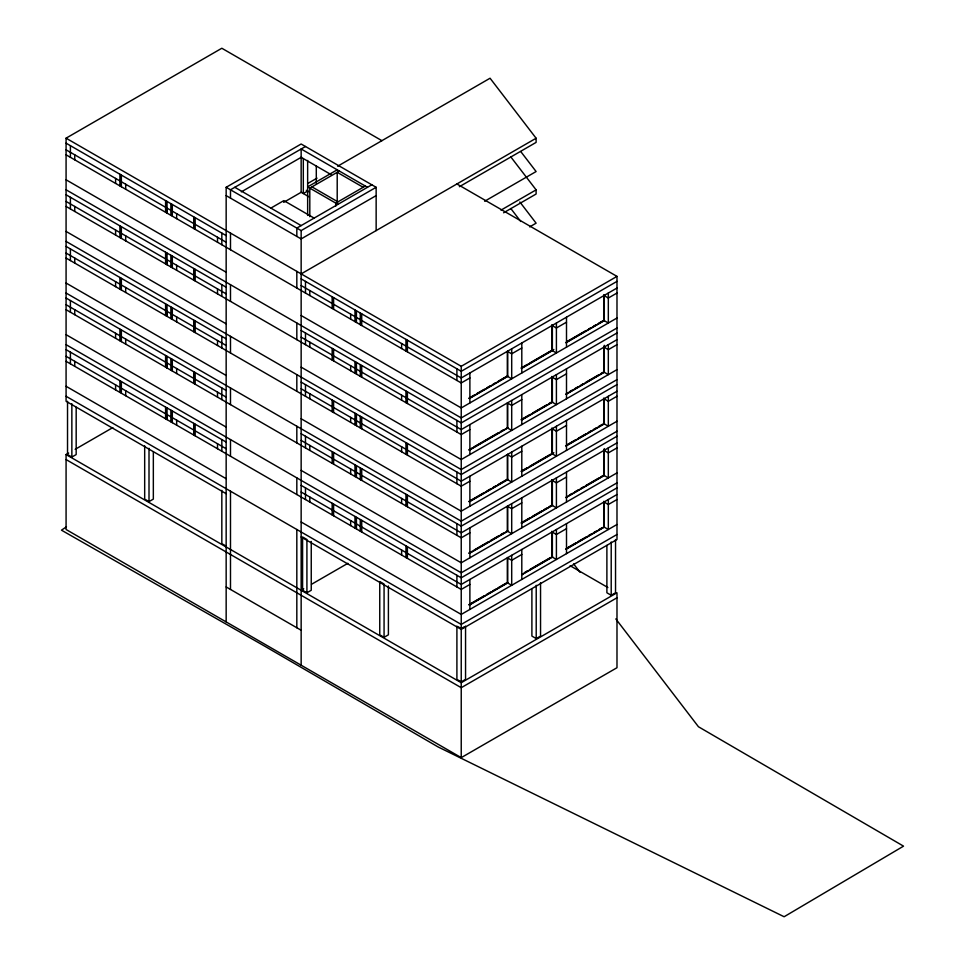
<?xml version="1.0" encoding="UTF-8"?>
<svg xmlns="http://www.w3.org/2000/svg" width="965" height="965" viewBox="0 0 965 965"><rect width="100%" height="100%" fill="white"/><g stroke="black" fill="none" stroke-linecap="round" stroke-linejoin="round"><path stroke-width="1.45" d="M66.452 526.794L61.471 530.171L265.532 646.647L438.014 746.898L784.123 916.75L903.529 846.148L698.455 726.754L615.815 618.927M226.16 493.694L66.078 401.283L66.078 138.176L221.829 48.25L381.911 140.673M226.16 621.918L226.16 187.294L301.152 144.002L376.145 187.294L376.145 230.587M305.483 146.499L230.49 189.791L230.49 198.115M241.322 191.866L301.599 157.066M307.666 183.531L317.015 178.139M337.629 166.233L490.063 78.225L536.106 138.236L536.106 142.398L459.376 186.703M270.863 208.114L283.843 200.611L314.132 218.102M337.207 169.816L307.642 186.884L337.931 204.363M283.698 202.361L301.599 192.035M339.366 171.058L309.801 188.127L309.801 216.703M307.642 191.046L303.312 193.543L303.312 158.574M365.325 186.052L335.76 203.12L335.76 206.124M371.815 184.797L296.822 228.09L296.822 236.425M226.16 187.294L301.152 230.587L376.145 187.294M376.145 195.618L301.152 238.922L226.16 195.618M301.152 273.891L536.106 138.236M484.647 201.251L536.106 171.541L520.75 151.541M66.078 454.563L461.234 682.701L616.985 592.775L616.985 667.72L461.234 757.634L66.078 529.508L66.078 454.563L68.684 453.068M75.174 449.328L112.808 427.592M67.526 401.283L67.526 454.563L71.856 457.06L76.175 454.563L76.175 407.206M500.992 210.129L536.106 189.864L510.823 156.921M503.597 212.795L536.106 194.025L536.106 189.864M529.676 226.884L536.106 223.168L519.858 201.987M144.678 445.83L144.678 499.11L149.008 501.607L153.339 499.11L153.339 451.741M66.078 138.176L461.234 366.302L616.985 276.388L616.985 539.495L461.234 629.409L301.152 536.998M616.985 281.382L461.234 371.308L301.152 278.885M616.985 288.04L461.234 377.966L301.152 285.543M469.883 377.966L461.234 382.96L66.078 154.822M521.8 347.991L511.703 353.817L507.373 351.32L507.373 376.302M566.503 322.177L556.407 328.004L552.089 325.507L552.089 350.488M616.985 293.034L608.324 298.028L604.006 295.531L604.006 320.513M469.074 398.087L474.141 395.155M476.674 393.696L484.273 389.305M486.806 387.834L490.618 385.638M493.151 384.179L495.684 382.719M498.217 381.259L507.083 376.133L511.703 378.799L511.703 348.823M521.028 368.087L527.433 364.384M530.002 362.9L550.508 351.067M566.962 341.562L585.972 330.585M588.505 329.125L591.038 327.666M593.572 326.206L596.105 324.735M598.638 323.275L602.45 321.08M468.99 398.461L507.819 376.036M522.053 367.822L553.862 349.463M565.623 342.671L604.44 320.259M469.641 398.412L507.662 376.471L507.662 350.983M521.607 368.413L552.366 350.657L552.366 325.181M566.274 342.635L604.283 320.682L604.283 295.206M616.985 318.016L461.234 407.942L301.152 315.519M616.985 328.004L461.234 417.929L66.078 189.791M616.985 332.997L461.234 422.923L301.152 330.5M616.985 339.668L461.234 429.582L301.152 337.171M469.883 429.582L461.234 434.576L66.078 206.45M521.8 399.606L511.703 405.445L507.373 402.948L507.373 427.917M566.503 373.805L556.407 379.631L552.089 377.134L552.089 402.116M616.985 344.662L608.324 349.656L604.006 347.159L604.006 372.14M469.074 449.702L471.608 448.243M474.141 446.783L498.217 432.875M500.751 431.415L503.284 429.944M521.028 419.703L530.002 414.528M532.571 413.044L546.673 404.902M549.23 403.418L551.799 401.947L556.407 404.612L556.407 374.637M569.495 391.73L572.028 390.258M574.561 388.798L578.361 386.603M580.894 385.144L583.439 383.672M585.972 382.212L598.638 374.89M601.171 373.431L603.716 371.971L608.324 374.637L608.324 344.662M468.99 450.076L507.819 427.664M522.053 419.449L552.595 401.814M565.623 394.299L604.44 371.875M469.641 450.04L507.662 428.086L507.662 402.61M521.607 420.04L552.366 402.272L552.366 376.796M566.274 394.251L604.283 372.297L604.283 345.325M616.985 369.643L461.234 459.557L301.152 367.146M616.985 379.631L461.234 469.557L66.078 241.419M616.985 384.625L461.234 474.551L301.152 382.128M616.985 391.283L461.234 481.209L301.152 388.786M469.883 481.209L461.234 486.203L66.078 258.065M521.8 451.234L511.703 457.06L507.373 454.563L507.373 479.545M566.503 425.42L556.407 431.246L552.089 428.75L552.089 453.731M616.985 396.277L608.324 401.283L604.006 398.774L604.006 423.756M301.152 590.278L303.746 588.783M311.538 584.283L347.882 563.307M306.918 592.775L306.918 539.495L302.588 536.998L302.588 590.278L306.918 592.775L311.249 590.278L311.249 541.437M469.074 501.33L484.273 492.548M486.806 491.089L490.618 488.893M493.151 487.421L495.684 485.962M498.217 484.502L507.083 479.376L511.703 482.042L511.703 452.066M521.028 471.33L527.433 467.627M530.002 466.143L550.508 454.31M566.962 444.817L575.828 439.69M578.361 438.231L585.972 433.84M588.505 432.368L591.038 430.909M593.572 429.449L596.105 427.978M598.638 426.518L602.45 424.323M468.99 501.704L507.819 479.291M522.053 471.065L553.862 452.706M565.623 445.914L604.44 423.502M469.641 501.655L507.662 479.714L507.662 454.238M521.607 471.656L552.366 453.9L552.366 428.424M566.274 445.878L604.283 423.925L604.283 398.449M616.985 421.259L461.234 511.185L301.152 418.762M616.985 431.246L461.234 521.172L66.078 293.034M616.985 436.252L461.234 526.166L301.152 433.755M616.985 442.911L461.234 532.837L301.152 440.414M469.883 532.837L461.234 537.831L66.078 309.693M521.8 502.862L511.703 508.688L507.373 506.191L507.373 531.16M566.503 477.048L556.407 482.874L552.089 480.377L552.089 505.358M616.985 447.905L608.324 452.899L604.006 450.402L604.006 475.383M469.074 552.945L471.608 551.485M474.141 550.026L488.073 541.98M490.618 540.509L498.217 536.118M500.751 534.658L503.284 533.199M521.028 522.946L530.002 517.771M532.571 516.287L541.534 511.112M544.103 509.629L546.673 508.145M549.23 506.673L551.799 505.19L556.407 507.855L556.407 477.88M569.495 494.973L572.028 493.501M574.561 492.041L578.361 489.846M580.894 488.387L583.439 486.927M585.972 485.455L598.638 478.145M601.171 476.674L603.716 475.214L608.324 477.88L608.324 447.905M468.99 553.331L507.819 530.907M522.053 522.692L552.595 505.057M565.623 497.542L604.44 475.13M469.641 553.283L507.662 531.329L507.662 505.853M521.607 523.283L552.366 505.527L552.366 480.039M566.274 497.494L604.283 475.552L604.283 448.568M616.985 472.886L461.234 562.8L301.152 470.389M616.985 482.874L461.234 572.8L66.078 344.662M616.985 487.868L461.234 577.794L301.152 485.371M616.985 494.526L461.234 584.452L301.152 492.029M469.883 584.452L461.234 589.446L66.078 361.32M521.8 554.477L511.703 560.303L507.373 557.806L507.373 582.788M566.503 528.663L556.407 534.501L552.089 532.005L552.089 556.974M616.985 499.532L608.324 504.526L604.006 502.029L604.006 526.999M384.07 637.322L384.07 584.042L379.752 581.545L379.752 634.825L384.07 637.322L388.4 634.825L388.4 585.984M469.074 604.572L484.273 595.791M486.806 594.331L490.618 592.136M493.151 590.677L495.684 589.205M498.217 587.745L507.083 582.619L511.703 585.285L511.703 555.309M524.876 572.354L527.433 570.87M530.002 569.398L550.508 557.553M566.962 548.06L575.828 542.933M578.361 541.474L585.972 537.083M588.505 535.623L591.038 534.152M593.572 532.692L596.105 531.232M598.638 529.761L602.45 527.566M468.99 604.946L507.819 582.534M522.053 574.32L552.595 556.684M565.623 549.169L604.44 526.745M469.641 604.91L507.662 582.957L507.662 557.481M521.607 574.911L552.366 557.143L552.366 531.667M566.274 549.121L604.283 527.167L604.283 501.691M616.985 524.502L461.234 614.428L301.152 522.005M616.985 534.501L461.234 624.415L66.078 396.289M464.479 626.707L461.234 628.577L457.989 626.707M456.903 626.08L456.903 679.372L461.234 681.869L465.552 679.372L465.552 626.08M531.896 588.71L531.896 636.08L536.214 638.577L540.545 636.08L540.545 582.788M606.889 545.418L606.889 592.775L611.207 595.284L615.537 592.775L615.537 539.495M616.985 597.781L461.234 687.695L66.078 459.569M456.903 183.965L616.985 276.388M367.484 187.294L301.152 148.996L301.152 192.288L308.957 196.8M363.166 187.294L337.207 172.313L337.207 202.385M301.152 157.319L331.067 174.593M311.972 186.884L337.931 201.866M306.327 190.286L308.909 191.77M234.809 187.294L301.152 225.593M66.078 143.17L226.16 235.593M66.078 149.828L226.16 242.251M507.083 427.76L511.703 430.414L511.703 400.439M66.078 179.804L226.16 272.227M66.078 194.785L226.16 287.208M66.078 201.456L226.16 293.867M66.078 231.431L226.16 323.842M66.078 246.413L226.16 338.836M66.078 253.071L226.16 345.494M570.122 565.731L607.866 587.516M507.083 531.003L511.703 533.669L511.703 503.694M66.078 283.047L226.16 375.469M66.078 298.04L226.16 390.451M66.078 304.699L226.16 397.11M66.078 334.674L226.16 427.085M66.078 349.656L226.16 442.079M66.078 356.314L226.16 448.737M66.078 386.29L226.16 478.712M226.16 546.154L221.829 543.657L221.829 490.365M226.16 586.949L301.152 630.254M510.823 208.536L520.75 221.48M573.608 563.91L580.025 572.281M611.207 541.992L611.207 595.284M608.324 293.034L608.324 323.01L603.716 320.344L603.716 294.868M608.324 396.277L608.324 426.253L603.716 423.587L603.716 398.111M608.324 499.532L608.324 529.495L603.716 526.842L603.716 501.354M603.716 346.495L603.716 371.971M603.716 449.738L603.716 475.214M566.503 317.183L566.503 347.159M566.503 368.811L566.503 398.774M566.503 420.426L566.503 450.402M566.503 472.054L566.503 502.029M566.503 523.669L566.503 553.645M556.407 323.01L556.407 352.985L551.799 350.319L551.799 324.843M556.407 426.253L556.407 456.228L551.799 453.562L551.799 428.086M556.407 529.495L556.407 559.471L551.799 556.817L551.799 531.329M551.799 376.471L551.799 401.947M551.799 479.714L551.799 505.19M536.214 585.285L536.214 638.577M521.8 342.997L521.8 372.973M521.8 394.613L521.8 424.588M521.8 446.24L521.8 476.215M521.8 497.856L521.8 527.831M521.8 549.483L521.8 579.458M469.883 372.973L469.883 402.948M469.883 424.588L469.883 454.563M469.883 476.215L469.883 506.191M469.883 527.831L469.883 557.806M469.883 579.458L469.883 609.434M461.234 366.302L461.234 681.869M461.234 682.701L461.234 757.634M456.903 368.799L456.903 380.463M456.903 420.426L456.903 432.079M456.903 472.054L456.903 483.706M456.903 523.669L456.903 535.334M456.903 575.297L456.903 586.949M407.399 340.223L407.399 351.875M407.399 391.838L407.399 403.503M407.399 443.466L407.399 455.118M407.399 495.093L407.399 506.746M407.399 546.709L407.399 558.373M405.951 339.391L405.951 351.043M405.951 391.006L405.951 402.67M405.951 442.633L405.951 454.286M405.951 494.261L405.951 505.913M405.951 545.876L405.951 557.541M401.621 343.552L401.621 348.546M401.621 395.18L401.621 400.173M401.621 446.795L401.621 451.789M401.621 498.423L401.621 503.416M401.621 550.038L401.621 555.032M361.718 313.854L361.718 325.507M361.718 365.47L361.718 377.134M361.718 417.097L361.718 428.75M361.718 468.725L361.718 480.377M361.718 520.34L361.718 532.005M360.765 319.958L360.765 324.964M360.765 371.585L360.765 376.579M360.765 423.213L360.765 428.207M360.765 474.828L360.765 479.822M360.765 526.456L360.765 531.45M360.283 313.022L360.283 324.674M360.283 364.637L360.283 376.302M360.283 416.265L360.283 427.917M360.283 467.892L360.283 479.545M360.283 519.508L360.283 531.172M356.423 310.802L356.447 322.467M356.423 362.418L356.447 374.082M356.423 414.045L356.447 425.71M356.423 465.661L356.447 477.325M356.423 517.288L356.447 528.953M354.987 309.958L354.999 321.635M354.987 361.586L354.999 373.25M354.987 413.213L354.999 424.877M354.987 464.828L354.999 476.493M354.987 516.456L354.999 528.12M350.657 314.132L350.657 319.125M350.657 365.747L350.657 370.741M350.657 417.375L350.657 422.368M350.657 468.99L350.657 473.996M350.657 520.618L350.657 525.611M333.601 297.618L333.601 309.27M333.601 349.233L333.601 360.898M333.601 400.861L333.601 412.513M333.601 452.489L333.601 464.141M333.601 504.104L333.601 515.768M332.153 296.786L332.153 308.438M332.153 348.401L332.153 360.066M332.153 400.029L332.153 411.681M332.153 451.656L332.153 463.309M332.153 503.272L332.153 514.936M316.291 166.064L316.291 183.543M309.801 290.537L309.801 295.531M309.801 342.165L309.801 347.159M309.801 393.78L309.801 398.774M309.801 445.408L309.801 450.402M309.801 497.035L309.801 502.029M307.642 160.443L307.642 215.448M305.483 281.382L305.483 293.034M305.483 332.997L305.483 344.662M305.483 384.625L305.483 396.277M305.483 436.252L305.483 447.905M305.483 487.868L305.483 499.532M301.152 230.587L301.152 665.223M296.822 271.394L296.822 288.04M296.822 323.01L296.822 339.668M296.822 374.637L296.822 391.283M296.822 426.253L296.822 442.911M296.822 477.88L296.822 494.526M296.822 529.508L296.822 627.757M230.49 233.084L230.49 249.742M230.49 284.711L230.49 301.37M230.49 336.339L230.49 352.985M230.49 387.954L230.49 404.612M230.49 439.582L230.49 456.228M230.49 491.197L230.49 589.446M221.829 233.084L221.829 244.748M221.829 284.711L221.829 296.364M221.829 336.339L221.829 347.991M221.829 387.954L221.829 399.619M221.829 439.582L221.829 451.234M217.511 237.257L217.511 242.251M217.511 288.873L217.511 293.867M217.511 340.5L217.511 345.494M217.511 392.116L217.511 397.122M217.511 443.743L217.511 448.737M195.159 217.692L195.159 229.344M195.159 269.307L195.159 280.96M195.159 320.935L195.159 332.587M195.159 372.55L195.159 384.215M195.159 424.178L195.159 435.83M193.712 216.848L193.712 228.512M193.712 268.475L193.712 280.127M193.712 320.103L193.712 331.755M193.712 371.718L193.712 383.382M193.712 423.346L193.712 434.998M176.655 213.663L176.655 218.657M176.655 265.291L176.655 270.284M176.655 316.906L176.655 321.9M176.655 368.534L176.655 373.527M176.655 420.149L176.655 425.155M172.313 204.496L172.325 216.16M172.313 256.123L172.325 267.788M172.313 307.739L172.325 319.403M172.313 359.366L172.325 371.03M172.313 410.981L172.325 422.658M170.865 203.663L170.889 215.328M170.865 255.291L170.889 266.955M170.865 306.906L170.889 318.571M170.865 358.534L170.889 370.198M170.865 410.149L170.889 421.826M167.029 201.456L167.029 213.108M167.029 253.071L167.029 264.724M167.029 304.699L167.029 316.351M167.029 356.314L167.029 367.979M167.029 407.942L167.029 419.594M166.547 207.825L166.547 212.819M166.547 259.452L166.547 264.446M166.547 311.068L166.547 316.074M166.547 362.695L166.547 367.689M166.547 414.323L166.547 419.317M165.594 200.624L165.594 212.276M165.594 252.239L165.594 263.891M165.594 303.866L165.594 315.519M165.594 355.482L165.594 367.146M165.594 407.109L165.594 418.762M149.008 448.327L149.008 501.607M125.691 184.243L125.691 189.237M125.691 235.858L125.691 240.864M125.691 287.486L125.691 292.479M125.691 339.113L125.691 344.107M125.691 390.729L125.691 395.722M121.361 175.087L121.361 186.74M121.361 226.703L121.361 238.355M121.361 278.33L121.361 289.983M121.361 329.946L121.361 341.61M121.361 381.573L121.361 393.225M119.913 174.243L119.913 185.907M119.913 225.87L119.913 237.523M119.913 277.498L119.913 289.15M119.913 329.113L119.913 340.778M119.913 380.741L119.913 392.393M115.595 178.416L115.595 183.41M115.595 230.032L115.595 235.026M115.595 281.659L115.595 286.653M115.595 333.275L115.595 338.281M115.595 384.902L115.595 389.896M74.739 154.822L74.739 159.816M74.739 206.45L74.739 211.444M74.739 258.065L74.739 263.059M74.739 309.693L74.739 314.687M74.739 361.32L74.739 366.314M71.856 403.78L71.856 457.06M70.409 145.667L70.409 157.319M70.409 197.282L70.409 208.947M70.409 248.91L70.409 260.562M70.409 300.537L70.409 312.19M70.409 352.153L70.409 363.817"/></g></svg>
